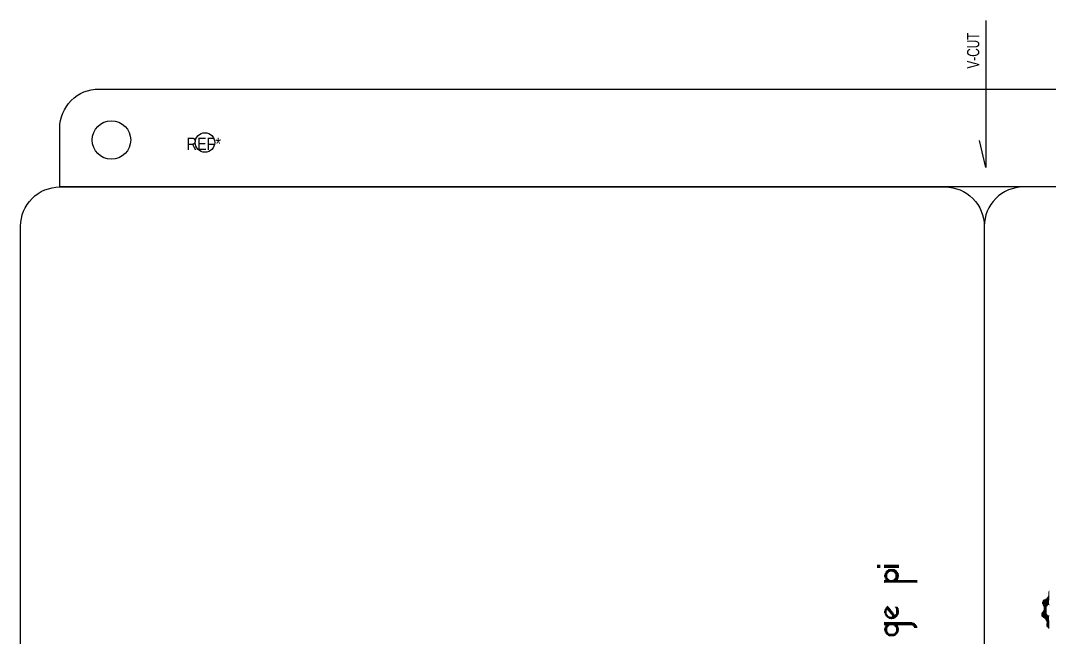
# Model space of a CAD drawing. Extents: x 0 to 107, y 0 to 124.
# Drawn here: x 0 to 53.4, y 91.7 to 123.7 of the extents above; entities that cross this region are included whole.
import ezdxf

# ---------------------------------------------------------------- set-up
doc = ezdxf.new("R2010")
doc.units = 0
for name, color, linetype in [('BG_OUTLINE', 254, 'CONTINUOUS'), ('BG_SILKSCREEN_TOP', 3, 'CONTINUOUS'), ('PIN_TOP', 80, 'CONTINUOUS'), ('RD_SILKSCREEN_TOP', 142, 'CONTINUOUS')]:
    doc.layers.add(name, color=color, linetype=linetype)

msp = doc.modelspace()

# ---------------------------------------------------------------- linework, layer by layer
at = {"layer": 'BG_OUTLINE'}
msp.add_lwpolyline([(50.070258, 123.730258), (50.070258, 116.110258), (49.734724, 117.517672)], dxfattribs=at)
for points in [[(49.982882, 62.123066, 0.414214), (52.014882, 60.091066), (97.933764, 60.091066, 0.414214), (99.965764, 62.123066), (99.965764, 113.070132, 0.414214), (97.933764, 115.102132), (2.032, 115.102132), (2.032, 118.150132, -0.414214), (4.064, 120.182132), (95.901764, 120.182132, -0.414214), (97.933764, 118.150132), (97.933764, 115.102132)], [(0, 62.123066), (0, 113.070132, -0.414214), (2.032, 115.102132), (47.950882, 115.102132, -0.414214), (49.982882, 113.070132), (49.982882, 62.123066, -0.414214), (47.950882, 60.091066), (2.032, 60.091066, -0.414214), (0, 62.123066)], [(99.965764, 113.070132, 0.414214), (97.933764, 115.102132), (52.014882, 115.102132, 0.414214), (49.982882, 113.070132), (49.982882, 62.123066)]]:
    msp.add_lwpolyline(points, format="xyb", dxfattribs=at)
at = {"layer": 'BG_SILKSCREEN_TOP', "const_width": 0.017272}
for points in [[(44.424346, 95.344234), (44.424346, 95.51797)], [(44.441872, 95.344234), (44.441872, 95.51797)], [(44.459144, 95.344234), (44.459144, 95.51797)], [(44.476416, 95.344234), (44.476416, 95.51797)], [(44.493942, 95.344234), (44.493942, 95.51797)], [(44.511214, 95.344234), (44.511214, 95.51797)], [(44.52874, 95.344234), (44.52874, 95.51797)], [(44.546012, 95.344234), (44.546012, 95.51797)], [(44.563284, 95.344234), (44.563284, 95.51797)], [(44.58081, 95.344234), (44.58081, 95.51797)], [(44.78909, 95.344234), (44.78909, 95.51797)], [(44.806616, 95.344234), (44.806616, 95.51797)], [(44.823888, 95.344234), (44.823888, 95.51797)], [(44.84116, 95.344234), (44.84116, 95.51797)], [(44.858686, 95.344234), (44.858686, 95.51797)], [(44.875958, 95.344234), (44.875958, 95.51797)], [(44.893484, 95.344234), (44.893484, 95.51797)], [(44.910756, 95.344234), (44.910756, 95.51797)], [(44.928028, 95.344234), (44.928028, 95.51797)], [(44.945554, 95.344234), (44.945554, 95.51797)], [(44.962826, 95.344234), (44.962826, 95.51797)], [(44.980352, 95.344234), (44.980352, 95.51797)], [(44.997624, 95.344234), (44.997624, 95.51797)], [(45.014896, 95.344234), (45.014896, 95.51797)], [(45.032422, 95.344234), (45.032422, 95.51797)], [(45.049694, 95.344234), (45.049694, 95.51797)], [(45.06722, 95.344234), (45.06722, 95.51797)], [(45.084492, 95.344234), (45.084492, 95.51797)], [(45.101764, 95.344234), (45.101764, 95.51797)], [(45.11929, 95.344234), (45.11929, 95.51797)], [(45.136562, 95.344234), (45.136562, 95.51797)], [(45.154088, 95.344234), (45.154088, 95.51797)], [(45.17136, 95.344234), (45.17136, 95.51797)], [(45.188632, 95.344234), (45.188632, 95.51797)], [(45.206158, 95.344234), (45.206158, 95.51797)], [(45.22343, 95.344234), (45.22343, 95.51797)], [(45.240956, 95.344234), (45.240956, 95.51797)], [(45.258228, 95.344234), (45.258228, 95.51797)], [(45.2755, 95.344234), (45.2755, 95.51797)], [(45.293026, 95.344234), (45.293026, 95.51797)], [(45.310298, 95.344234), (45.310298, 95.51797)], [(45.327824, 95.344234), (45.327824, 95.51797)], [(45.345096, 95.344234), (45.345096, 95.51797)], [(45.362368, 95.344234), (45.362368, 95.51797)], [(45.379894, 95.344234), (45.379894, 95.51797)], [(45.397166, 95.344234), (45.397166, 95.51797)], [(45.414692, 95.344234), (45.414692, 95.51797)], [(45.431964, 95.344234), (45.431964, 95.51797)], [(45.449236, 95.344234), (45.449236, 95.51797)], [(45.466762, 95.344234), (45.466762, 95.51797)], [(45.484034, 95.344234), (45.484034, 95.51797)], [(45.50156, 95.344234), (45.50156, 95.51797)], [(45.518832, 95.344234), (45.518832, 95.51797)], [(45.536104, 95.344234), (45.536104, 95.51797)], [(45.55363, 95.344234), (45.55363, 95.51797)], [(44.78909, 94.892368), (44.78909, 94.996762)], [(44.806616, 94.875096), (44.806616, 94.996762)], [(44.823888, 94.788228), (44.823888, 95.08363)], [(44.84116, 94.8055), (44.84116, 95.08363)], [(44.858686, 94.579694), (44.858686, 95.1357)], [(44.875958, 94.579694), (44.875958, 95.18777)], [(44.893484, 94.579694), (44.893484, 95.18777)], [(44.910756, 94.579694), (44.910756, 95.222568)], [(44.928028, 95.222568), (44.928028, 95.23984)], [(44.928028, 94.579694), (44.928028, 95.205296)], [(44.945554, 94.579694), (44.945554, 95.23984)], [(44.962826, 95.03156), (44.962826, 95.23984)], [(44.980352, 95.048832), (44.980352, 95.23984)], [(44.997624, 95.066104), (44.997624, 95.274638)], [(45.014896, 95.100902), (45.014896, 95.292164)], [(45.032422, 95.100902), (45.032422, 95.292164)], [(45.049694, 95.1357), (45.049694, 95.292164)], [(45.06722, 95.1357), (45.06722, 95.292164)], [(45.084492, 95.1357), (45.084492, 95.292164)], [(45.101764, 95.152972), (45.101764, 95.292164)], [(45.11929, 95.152972), (45.11929, 95.292164)], [(45.136562, 95.152972), (45.136562, 95.292164)], [(45.154088, 95.152972), (45.154088, 95.292164)], [(45.17136, 95.152972), (45.17136, 95.292164)], [(45.188632, 95.152972), (45.188632, 95.292164)], [(45.206158, 95.152972), (45.206158, 95.292164)], [(45.22343, 95.152972), (45.22343, 95.292164)], [(45.240956, 95.118428), (45.240956, 95.292164)], [(45.258228, 95.1357), (45.258228, 95.292164)], [(45.2755, 95.1357), (45.2755, 95.292164)], [(45.293026, 95.100902), (45.293026, 95.292164)], [(45.310298, 95.100902), (45.310298, 95.292164)], [(45.327824, 95.066104), (45.327824, 95.292164)], [(45.345096, 95.048832), (45.345096, 95.274638)], [(45.362368, 95.03156), (45.362368, 95.274638)], [(45.379894, 94.579694), (45.379894, 95.23984)], [(45.397166, 94.579694), (45.397166, 95.23984)], [(45.414692, 94.579694), (45.414692, 95.23984)], [(45.431964, 94.579694), (45.431964, 95.205296)], [(45.449236, 94.579694), (45.449236, 95.205296)], [(45.466762, 94.579694), (45.466762, 95.170498)], [(45.484034, 94.579694), (45.484034, 95.1357)], [(45.50156, 94.579694), (45.50156, 95.1357)], [(45.518832, 94.788228), (45.518832, 95.08363)], [(45.536104, 94.788228), (45.536104, 95.08363)], [(45.55363, 94.892368), (45.55363, 94.996762)], [(44.78909, 94.562422), (44.78909, 94.718632)], [(44.806616, 94.562422), (44.806616, 94.718632)], [(44.823888, 94.579694), (44.823888, 94.718632)], [(44.84116, 94.579694), (44.84116, 94.718632)], [(44.962826, 94.579694), (44.962826, 94.840298)], [(44.980352, 94.579694), (44.980352, 94.823026)], [(44.997624, 94.579694), (44.997624, 94.8055)], [(45.014896, 94.579694), (45.014896, 94.770956)], [(45.032422, 94.579694), (45.032422, 94.770956)], [(45.049694, 94.579694), (45.049694, 94.736158)], [(45.06722, 94.579694), (45.06722, 94.736158)], [(45.084492, 94.579694), (45.084492, 94.736158)], [(45.101764, 94.579694), (45.101764, 94.718632)], [(45.11929, 94.579694), (45.11929, 94.718632)], [(45.136562, 94.579694), (45.136562, 94.718632)], [(45.154088, 94.579694), (45.154088, 94.718632)], [(45.17136, 94.579694), (45.17136, 94.718632)], [(45.188632, 94.579694), (45.188632, 94.718632)], [(45.206158, 94.579694), (45.206158, 94.718632)], [(45.22343, 94.579694), (45.22343, 94.718632)], [(45.240956, 94.579694), (45.240956, 94.736158)], [(45.258228, 94.579694), (45.258228, 94.736158)], [(45.2755, 94.579694), (45.2755, 94.736158)], [(45.293026, 94.579694), (45.293026, 94.770956)], [(45.310298, 94.579694), (45.310298, 94.770956)], [(45.327824, 94.579694), (45.327824, 94.8055)], [(45.345096, 94.579694), (45.345096, 94.823026)], [(45.362368, 94.579694), (45.362368, 94.840298)], [(45.518832, 94.579694), (45.518832, 94.718632)], [(45.536104, 94.579694), (45.536104, 94.718632)], [(45.55363, 94.579694), (45.55363, 94.718632)], [(45.570902, 94.579694), (45.570902, 94.718632)], [(45.588428, 94.579694), (45.588428, 94.718632)], [(45.6057, 94.579694), (45.6057, 94.718632)], [(45.622972, 94.579694), (45.622972, 94.718632)], [(45.640498, 94.579694), (45.640498, 94.718632)], [(45.65777, 94.579694), (45.65777, 94.718632)], [(45.675296, 94.579694), (45.675296, 94.718632)], [(45.692568, 94.579694), (45.692568, 94.718632)], [(45.710094, 94.579694), (45.710094, 94.718632)], [(45.727366, 94.579694), (45.727366, 94.718632)], [(45.744638, 94.579694), (45.744638, 94.718632)], [(45.762164, 94.579694), (45.762164, 94.718632)], [(45.779436, 94.579694), (45.779436, 94.718632)], [(45.796962, 94.579694), (45.796962, 94.718632)], [(45.814234, 94.579694), (45.814234, 94.718632)], [(45.831506, 94.579694), (45.831506, 94.718632)], [(45.849032, 94.579694), (45.849032, 94.718632)], [(45.866304, 94.579694), (45.866304, 94.718632)], [(45.88383, 94.579694), (45.88383, 94.718632)], [(45.901102, 94.579694), (45.901102, 94.718632)], [(45.918374, 94.579694), (45.918374, 94.718632)], [(45.9359, 94.579694), (45.9359, 94.718632)], [(45.953172, 94.579694), (45.953172, 94.718632)], [(45.970698, 94.579694), (45.970698, 94.718632)], [(45.98797, 94.579694), (45.98797, 94.718632)], [(46.005242, 94.579694), (46.005242, 94.718632)], [(46.022768, 94.579694), (46.022768, 94.718632)], [(46.04004, 94.579694), (46.04004, 94.718632)], [(46.057566, 94.579694), (46.057566, 94.718632)], [(46.074838, 94.579694), (46.074838, 94.718632)], [(46.09211, 94.579694), (46.09211, 94.718632)], [(46.109636, 94.579694), (46.109636, 94.718632)], [(46.126908, 94.579694), (46.126908, 94.718632)], [(46.144434, 94.579694), (46.144434, 94.718632)], [(46.161706, 94.579694), (46.161706, 94.718632)], [(46.178978, 94.579694), (46.178978, 94.718632)], [(46.196504, 94.579694), (46.196504, 94.718632)], [(46.213776, 94.579694), (46.213776, 94.718632)], [(46.231302, 94.579694), (46.231302, 94.718632)], [(46.248574, 94.579694), (46.248574, 94.718632)], [(46.265846, 94.579694), (46.265846, 94.718632)], [(46.283372, 94.579694), (46.283372, 94.718632)], [(46.300644, 94.579694), (46.300644, 94.718632)], [(46.31817, 94.579694), (46.31817, 94.718632)], [(46.335442, 94.579694), (46.335442, 94.718632)], [(46.352714, 94.579694), (46.352714, 94.718632)], [(46.37024, 94.579694), (46.37024, 94.718632)], [(46.387512, 94.579694), (46.387512, 94.718632)], [(46.405038, 94.579694), (46.405038, 94.718632)], [(46.42231, 94.579694), (46.42231, 94.718632)], [(46.439582, 94.579694), (46.439582, 94.718632)], [(46.457108, 94.579694), (46.457108, 94.718632)], [(46.47438, 94.579694), (46.47438, 94.718632)], [(46.491906, 94.562422), (46.491906, 94.718632)], [(46.509178, 94.562422), (46.509178, 94.718632)], [(53.300376, 93.919802), (53.300376, 93.433392)], [(53.317648, 94.145608), (53.317648, 93.433392)], [(53.335174, 94.145608), (53.335174, 93.433392)], [(53.352446, 94.180406), (53.352446, 93.676724)], [(44.945554, 93.155008), (44.945554, 93.380814)], [(44.962826, 93.155008), (44.962826, 93.380814)], [(44.980352, 93.155008), (44.980352, 93.39834)], [(44.997624, 93.12021), (44.997624, 93.380814)], [(52.987702, 93.607128), (52.987702, 93.485462)], [(53.004974, 93.607128), (53.004974, 93.485462)], [(53.0225, 93.676724), (53.0225, 93.415866)], [(53.039772, 93.711268), (53.039772, 93.363796)], [(53.057044, 93.711268), (53.057044, 93.363796)], [(53.07457, 93.711268), (53.07457, 92.75572)], [(53.091842, 93.728794), (53.091842, 92.738448)], [(53.109368, 93.728794), (53.109368, 92.720922)], [(53.12664, 93.728794), (53.12664, 92.70365)], [(53.143912, 93.728794), (53.143912, 92.70365)], [(53.161438, 93.763592), (53.161438, 92.65158)], [(53.17871, 93.763592), (53.17871, 92.616782)], [(53.196236, 93.763592), (53.196236, 92.59951)], [(53.213508, 93.780864), (53.213508, 92.547186)], [(53.23078, 93.815662), (53.23078, 93.346524)], [(53.248306, 93.832934), (53.248306, 93.346524)], [(53.265578, 93.867732), (53.265578, 93.398594)], [(53.283104, 93.867732), (53.283104, 93.398594)], [(53.352446, 93.485462), (53.352446, 93.398594)], [(44.78909, 93.01607), (44.78909, 93.137736)], [(44.806616, 93.01607), (44.806616, 93.137736)], [(44.823888, 92.929202), (44.823888, 93.224604)], [(44.84116, 92.929202), (44.84116, 93.224604)], [(44.858686, 92.859606), (44.858686, 93.276674)], [(44.875958, 92.842334), (44.875958, 93.311472)], [(44.893484, 92.842334), (44.893484, 93.311472)], [(44.910756, 92.807536), (44.910756, 93.363542)], [(44.928028, 93.155008), (44.928028, 93.346016)], [(44.928028, 92.790264), (44.928028, 92.964)], [(44.945554, 92.790264), (44.945554, 92.964)], [(44.962826, 92.755466), (44.962826, 92.911676)], [(44.980352, 92.755466), (44.980352, 92.911676)], [(44.997624, 92.73794), (44.997624, 92.877132)], [(45.014896, 93.085412), (45.014896, 93.328744)], [(45.014896, 92.73794), (45.014896, 92.859606)], [(45.032422, 93.085412), (45.032422, 93.328744)], [(45.032422, 92.73794), (45.032422, 92.842334)], [(45.049694, 93.06814), (45.049694, 93.311472)], [(45.049694, 92.703396), (45.049694, 92.859606)], [(45.06722, 93.033342), (45.06722, 93.276674)], [(45.084492, 93.01607), (45.084492, 93.276674)], [(45.101764, 92.981272), (45.101764, 93.241876)], [(45.11929, 92.981272), (45.11929, 93.224604)], [(45.136562, 92.946474), (45.136562, 93.207078)], [(45.154088, 92.929202), (45.154088, 93.155008)], [(45.17136, 92.929202), (45.17136, 93.155008)], [(45.188632, 92.894404), (45.188632, 93.137736)], [(45.206158, 92.703396), (45.206158, 93.102938)], [(45.22343, 92.703396), (45.22343, 93.102938)], [(45.240956, 92.703396), (45.240956, 93.050868)], [(45.258228, 92.703396), (45.258228, 93.050868)], [(45.2755, 92.703396), (45.2755, 93.033342)], [(45.293026, 92.703396), (45.293026, 92.981272)], [(45.310298, 92.703396), (45.310298, 92.981272)], [(45.327824, 92.73794), (45.327824, 92.929202)], [(45.345096, 93.311472), (45.345096, 93.346016)], [(45.345096, 92.73794), (45.345096, 92.929202)], [(45.362368, 93.311472), (45.362368, 93.346016)], [(45.362368, 92.73794), (45.362368, 92.929202)], [(45.379894, 93.259148), (45.379894, 93.346016)], [(45.379894, 92.755466), (45.379894, 92.964)], [(45.397166, 93.259148), (45.397166, 93.346016)], [(45.397166, 92.772738), (45.397166, 92.964)], [(45.414692, 92.790264), (45.414692, 93.346016)], [(45.431964, 92.807536), (45.431964, 93.346016)], [(45.449236, 92.807536), (45.449236, 93.346016)], [(45.466762, 92.824808), (45.466762, 93.346016)], [(45.484034, 92.877132), (45.484034, 93.328744)], [(45.50156, 92.877132), (45.50156, 93.328744)], [(45.518832, 92.911676), (45.518832, 93.276674)], [(45.536104, 92.929202), (45.536104, 93.276674)], [(45.55363, 92.998544), (45.55363, 93.155008)], [(52.952904, 93.03385), (52.952904, 92.842588)], [(52.970176, 93.03385), (52.970176, 92.825316)], [(52.987702, 93.068394), (52.987702, 92.80779)], [(53.004974, 93.068394), (53.004974, 92.80779)], [(53.0225, 93.120718), (53.0225, 92.790518)], [(53.039772, 93.155262), (53.039772, 92.75572)], [(53.057044, 93.155262), (53.057044, 92.75572)], [(53.23078, 92.964254), (53.23078, 92.286582)], [(53.248306, 92.964254), (53.248306, 92.286582)], [(53.265578, 92.912184), (53.265578, 92.251784)], [(53.283104, 92.894658), (53.283104, 92.251784)], [(53.300376, 92.894658), (53.300376, 92.21724)], [(53.317648, 92.894658), (53.317648, 92.199714)], [(53.335174, 92.894658), (53.335174, 92.199714)], [(53.352446, 92.894658), (53.352446, 92.842588)], [(44.78909, 92.373196), (44.78909, 92.546932)], [(44.806616, 92.373196), (44.806616, 92.546932)], [(44.823888, 92.373196), (44.823888, 92.546932)], [(44.84116, 92.373196), (44.84116, 92.546932)], [(44.858686, 91.956128), (44.858686, 92.546932)], [(44.875958, 91.92133), (44.875958, 92.546932)], [(44.893484, 91.92133), (44.893484, 92.546932)], [(44.910756, 91.886786), (44.910756, 92.546932)], [(44.928028, 91.86926), (44.928028, 92.546932)], [(44.945554, 91.86926), (44.945554, 92.546932)], [(44.962826, 92.25153), (44.962826, 92.546932)], [(44.980352, 92.268802), (44.980352, 92.546932)], [(44.997624, 92.286328), (44.997624, 92.546932)], [(45.014896, 92.321126), (45.014896, 92.546932)], [(45.032422, 92.321126), (45.032422, 92.546932)], [(45.049694, 92.338398), (45.049694, 92.546932)], [(45.06722, 92.703396), (45.06722, 92.824808)], [(45.06722, 92.373196), (45.06722, 92.546932)], [(45.084492, 92.703396), (45.084492, 92.824808)], [(45.084492, 92.373196), (45.084492, 92.546932)], [(45.101764, 92.703396), (45.101764, 92.824808)], [(45.101764, 92.373196), (45.101764, 92.546932)], [(45.11929, 92.703396), (45.11929, 92.824808)], [(45.11929, 92.373196), (45.11929, 92.546932)], [(45.136562, 92.703396), (45.136562, 92.824808)], [(45.136562, 92.373196), (45.136562, 92.546932)], [(45.154088, 92.68587), (45.154088, 92.824808)], [(45.154088, 92.373196), (45.154088, 92.546932)], [(45.17136, 92.68587), (45.17136, 92.824808)], [(45.17136, 92.373196), (45.17136, 92.546932)], [(45.188632, 92.68587), (45.188632, 92.824808)], [(45.188632, 92.373196), (45.188632, 92.546932)], [(45.206158, 92.373196), (45.206158, 92.546932)], [(45.22343, 92.373196), (45.22343, 92.546932)], [(45.240956, 92.373196), (45.240956, 92.546932)], [(45.258228, 92.373196), (45.258228, 92.546932)], [(45.2755, 92.373196), (45.2755, 92.546932)], [(45.293026, 92.35567), (45.293026, 92.546932)], [(45.310298, 92.35567), (45.310298, 92.546932)], [(45.327824, 92.321126), (45.327824, 92.546932)], [(45.345096, 92.3036), (45.345096, 92.546932)], [(45.362368, 92.286328), (45.362368, 92.546932)], [(45.379894, 92.25153), (45.379894, 92.546932)], [(45.397166, 92.268802), (45.397166, 92.546932)], [(45.414692, 91.86926), (45.414692, 92.546932)], [(45.431964, 91.904058), (45.431964, 92.546932)], [(45.449236, 91.904058), (45.449236, 92.546932)], [(45.466762, 91.92133), (45.466762, 92.546932)], [(45.484034, 91.956128), (45.484034, 92.546932)], [(45.50156, 91.956128), (45.50156, 92.546932)], [(45.518832, 92.373196), (45.518832, 92.546932)], [(45.536104, 92.373196), (45.536104, 92.546932)], [(45.55363, 92.373196), (45.55363, 92.546932)], [(45.570902, 92.373196), (45.570902, 92.546932)], [(45.588428, 92.373196), (45.588428, 92.546932)], [(45.6057, 92.373196), (45.6057, 92.546932)], [(45.622972, 92.373196), (45.622972, 92.546932)], [(45.640498, 92.373196), (45.640498, 92.546932)], [(45.65777, 92.373196), (45.65777, 92.546932)], [(45.675296, 92.373196), (45.675296, 92.546932)], [(45.692568, 92.373196), (45.692568, 92.546932)], [(45.710094, 92.373196), (45.710094, 92.546932)], [(45.727366, 92.373196), (45.727366, 92.546932)], [(45.744638, 92.373196), (45.744638, 92.546932)], [(45.762164, 92.373196), (45.762164, 92.546932)], [(45.779436, 92.373196), (45.779436, 92.546932)], [(45.796962, 92.373196), (45.796962, 92.546932)], [(45.814234, 92.373196), (45.814234, 92.546932)], [(45.831506, 92.373196), (45.831506, 92.546932)], [(45.849032, 92.373196), (45.849032, 92.546932)], [(45.866304, 92.373196), (45.866304, 92.546932)], [(45.88383, 92.373196), (45.88383, 92.546932)], [(45.901102, 92.373196), (45.901102, 92.546932)], [(45.918374, 92.373196), (45.918374, 92.546932)], [(45.9359, 92.373196), (45.9359, 92.546932)], [(45.953172, 92.373196), (45.953172, 92.546932)], [(45.970698, 92.373196), (45.970698, 92.546932)], [(45.98797, 92.373196), (45.98797, 92.546932)], [(46.005242, 92.373196), (46.005242, 92.546932)], [(46.022768, 92.373196), (46.022768, 92.546932)], [(46.04004, 92.373196), (46.04004, 92.546932)], [(46.057566, 92.373196), (46.057566, 92.546932)], [(46.074838, 92.373196), (46.074838, 92.546932)], [(46.09211, 92.373196), (46.09211, 92.546932)], [(46.109636, 92.373196), (46.109636, 92.546932)], [(46.126908, 92.373196), (46.126908, 92.546932)], [(46.144434, 92.373196), (46.144434, 92.546932)], [(46.161706, 92.373196), (46.161706, 92.546932)], [(46.178978, 92.373196), (46.178978, 92.546932)], [(46.196504, 92.373196), (46.196504, 92.546932)], [(46.213776, 92.373196), (46.213776, 92.546932)], [(46.231302, 92.373196), (46.231302, 92.546932)], [(46.248574, 92.373196), (46.248574, 92.546932)], [(46.265846, 92.338398), (46.265846, 92.512134)], [(46.283372, 92.35567), (46.283372, 92.512134)], [(46.300644, 92.35567), (46.300644, 92.512134)], [(46.31817, 92.286328), (46.31817, 92.512134)], [(46.335442, 92.286328), (46.335442, 92.512134)], [(46.352714, 92.234258), (46.352714, 92.494862)], [(46.37024, 92.234258), (46.37024, 92.494862)], [(46.387512, 92.234258), (46.387512, 92.477336)], [(46.405038, 92.234258), (46.405038, 92.442538)], [(46.42231, 92.234258), (46.42231, 92.442538)], [(46.439582, 92.234258), (46.439582, 92.425266)], [(46.457108, 92.234258), (46.457108, 92.390468)], [(46.47438, 92.234258), (46.47438, 92.390468)], [(46.491906, 92.234258), (46.491906, 92.338398)], [(46.509178, 92.234258), (46.509178, 92.321126)], [(53.213508, 92.477844), (53.213508, 92.32138)], [(53.352446, 92.634054), (53.352446, 92.199714)], [(44.78909, 92.095066), (44.78909, 92.216732)], [(44.806616, 92.095066), (44.806616, 92.216732)], [(44.823888, 92.008198), (44.823888, 92.3036)], [(44.84116, 92.008198), (44.84116, 92.3036)], [(44.962826, 91.851988), (44.962826, 92.042996)], [(44.980352, 91.851988), (44.980352, 92.042996)], [(44.997624, 91.81719), (44.997624, 92.008198)], [(45.014896, 91.81719), (45.014896, 91.956128)], [(45.032422, 91.81719), (45.032422, 91.956128)], [(45.049694, 91.782392), (45.049694, 91.956128)], [(45.06722, 91.799918), (45.06722, 91.938856)], [(45.084492, 91.799918), (45.084492, 91.938856)], [(45.101764, 91.799918), (45.101764, 91.938856)], [(45.11929, 91.799918), (45.11929, 91.938856)], [(45.136562, 91.799918), (45.136562, 91.938856)], [(45.154088, 91.799918), (45.154088, 91.938856)], [(45.17136, 91.799918), (45.17136, 91.938856)], [(45.188632, 91.799918), (45.188632, 91.938856)], [(45.206158, 91.799918), (45.206158, 91.938856)], [(45.22343, 91.799918), (45.22343, 91.938856)], [(45.240956, 91.799918), (45.240956, 91.938856)], [(45.258228, 91.799918), (45.258228, 91.938856)], [(45.2755, 91.799918), (45.2755, 91.938856)], [(45.293026, 91.799918), (45.293026, 91.956128)], [(45.310298, 91.799918), (45.310298, 91.956128)], [(45.327824, 91.81719), (45.327824, 91.956128)], [(45.345096, 91.81719), (45.345096, 91.990926)], [(45.362368, 91.81719), (45.362368, 92.008198)], [(45.379894, 91.851988), (45.379894, 92.042996)], [(45.397166, 91.851988), (45.397166, 92.042996)], [(45.518832, 92.008198), (45.518832, 92.3036)], [(45.536104, 92.008198), (45.536104, 92.3036)], [(45.55363, 92.112592), (45.55363, 92.216732)]]:
    msp.add_lwpolyline(points, dxfattribs=at)
at = {"layer": 'PIN_TOP'}
for centre, radius in [((4.712716, 117.538754), 0.999998), ((9.562338, 117.409214), 0.508)]:
    msp.add_circle(centre, radius, dxfattribs=at)

# ---------------------------------------------------------------- texts
at = {"layer": 'BG_OUTLINE', "width": 0.72}
msp.add_text('V-CUT', height=0.635, rotation=90, dxfattribs=at).set_placement((49.723802, 121.241058))
at = {"layer": 'RD_SILKSCREEN_TOP', "width": 0.873016}
msp.add_text('REF*', height=0.64008, dxfattribs=at).set_placement((8.609838, 117.019832))

doc.saveas('drawing.dxf')
